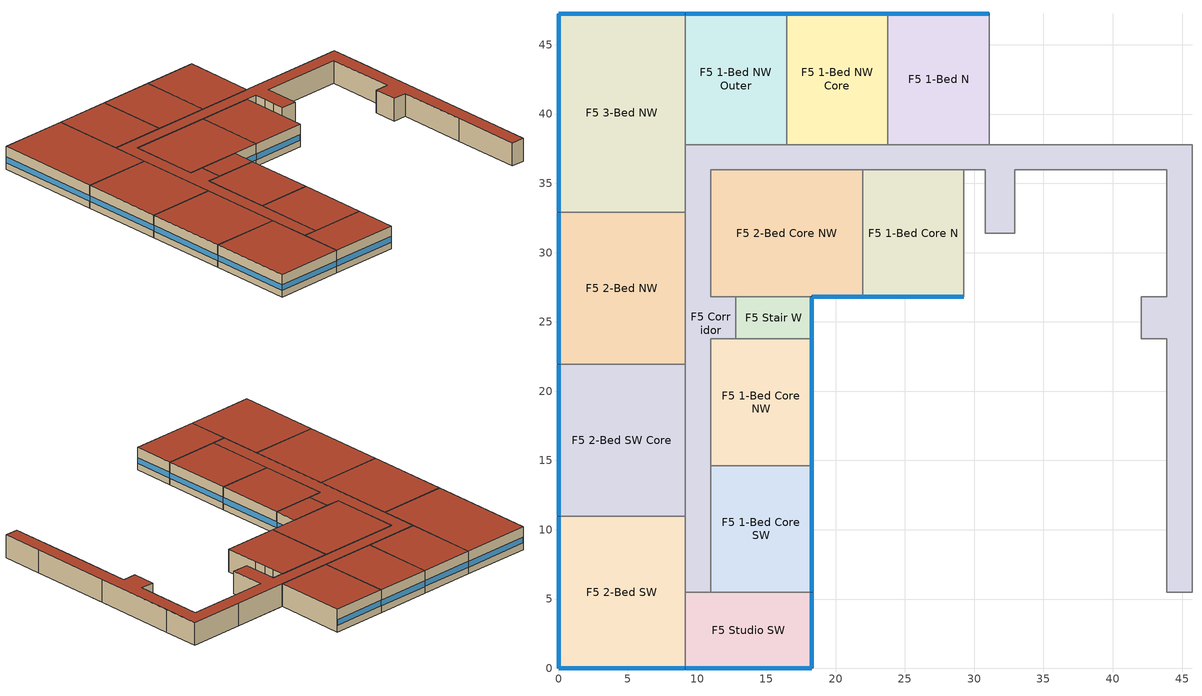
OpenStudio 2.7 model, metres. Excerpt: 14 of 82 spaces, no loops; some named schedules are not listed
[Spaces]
F5 1-Bed Core N
 floor adiabatic (ResWoodFramedTypicalInteriorFloor): 29.26,35.97 29.26,26.82 21.95,26.82 21.95,35.97 z12.19
 wall outside (ResWoodWallU059): 21.95,26.82 29.26,26.82 z12.19:15.24
 wall to F5 Elevator S (WoodFramedInteriorWallU099): 29.26,31.39 29.26,32.92 z12.19:15.24
 wall to F5 Elevator N (WoodFramedInteriorWallU099): 29.26,34.44 29.26,35.97 z12.19:15.24
 wall to F5 2-Bed Core NW (WoodFramedInteriorWallU099): 21.95,35.97 21.95,26.82 z12.19:15.24
 wall to F5 Laundry (WoodFramedInteriorWallU099): 29.26,26.82 29.26,31.39 z12.19:15.24
 wall to F5 Corridor (WoodFramedInteriorWallU099): 29.26,35.97 21.95,35.97 z12.19:15.24
 wall to F5 Elevator Core (WoodFramedInteriorWallU099): 29.26,32.92 29.26,34.44 z12.19:15.24
 window (Res Fixed Window): 21.97,26.82 29.24,26.82 z13.09:13.86
 roof outside (WoodFramingAndOtherRoofU028): 29.26,26.82 29.26,35.97 21.95,35.97 21.95,26.82 z15.24
F5 2-Bed Core NW
 floor adiabatic (ResWoodFramedTypicalInteriorFloor): 21.95,35.97 21.95,26.82 10.97,26.82 10.97,35.97 z12.19
 wall outside (ResWoodWallU059): 18.29,26.82 21.95,26.82 z12.19:15.24
 wall to F5 Stair W (WoodFramedInteriorWallU099): 12.8,26.82 18.29,26.82 z12.19:15.24
 wall to F5 Corridor (WoodFramedInteriorWallU099): 21.95,35.97 10.97,35.97 10.97,26.82 12.8,26.82 z12.19:15.24
 window (Res Fixed Window): 18.31,26.82 21.92,26.82 z13.09:13.85
 roof outside (WoodFramingAndOtherRoofU028): 21.95,26.82 21.95,35.97 10.97,35.97 10.97,26.82 z15.24
F5 Corridor
 floor adiabatic (ResWoodFramedTypicalInteriorFloor): 45.72,37.8 45.72,5.49 43.89,5.49 43.89,23.77 42.06,23.77 42.06,26.82 43.89,26.82 43.89,35.97 32.92,35.97 32.92,31.39 30.78,31.39 30.78,35.97 10.97,35.97 10.97,26.82 12.8,26.82 12.8,23.77 10.97,23.77 10.97,5.49 9.14,5.49 9.14,37.8 z12.19
 wall to F5 1-Bed Core NE: 42.06,23.77 43.89,23.77 43.89,14.63 z12.19:15.24
 wall to F5 1-Bed Core NW: 10.97,14.63 10.97,23.77 12.8,23.77 z12.19:15.24
 wall to F5 1-Bed Core SE: 43.89,14.63 43.89,5.49 z12.19:15.24
 wall to F5 1-Bed Core SW: 10.97,5.49 10.97,14.63 z12.19:15.24
 wall to F5 1-Bed N: 31.09,37.8 23.77,37.8 z12.19:15.24
 wall to F5 1-Bed NE Core: 38.4,37.8 31.09,37.8 z12.19:15.24
 wall to F5 1-Bed NE Outer: 45.72,37.8 38.4,37.8 z12.19:15.24
 wall to F5 1-Bed NW Core: 23.77,37.8 16.46,37.8 z12.19:15.24
 wall to F5 1-Bed NW Outer: 16.46,37.8 9.14,37.8 z12.19:15.24
 wall to F5 2-Bed Core NE: 32.92,31.39 32.92,35.97 43.89,35.97 43.89,26.82 42.06,26.82 z12.19:15.24
 wall to F5 2-Bed NE: 45.72,21.95 45.72,32.92 z12.19:15.24
 wall to F5 2-Bed NW: 9.14,32.92 9.14,21.95 z12.19:15.24
 wall to F5 2-Bed SE: 45.72,5.49 45.72,10.97 z12.19:15.24
 wall to F5 2-Bed SE Core: 45.72,10.97 45.72,21.95 z12.19:15.24
 wall to F5 2-Bed SW: 9.14,10.97 9.14,5.49 z12.19:15.24
 wall to F5 2-Bed SW Core: 9.14,21.95 9.14,10.97 z12.19:15.24
 wall to F5 3-Bed NE: 45.72,32.92 45.72,37.8 z12.19:15.24
 wall to F5 3-Bed NW: 9.14,37.8 9.14,32.92 z12.19:15.24
 wall to F5 Elevator N (WoodFramedInteriorWallU099): 29.26,35.97 30.78,35.97 30.78,34.44 z12.19:15.24
 wall to F5 Elevator S (WoodFramedInteriorWallU099): 30.78,32.92 30.78,31.39 z12.19:15.24
 wall to F5 Studio SW (WoodFramedInteriorWallU099): 9.14,5.49 10.97,5.49 z12.19:15.24
 wall to F5 Elevator Core (WoodFramedInteriorWallU099): 30.78,34.44 30.78,32.92 z12.19:15.24
 wall to F5 Stair E (WoodFramedInteriorWallU099): 42.06,26.82 42.06,23.77 z12.19:15.24
 wall to F5 Laundry (WoodFramedInteriorWallU099): 30.78,31.39 32.92,31.39 z12.19:15.24
 wall to F5 Stair W (WoodFramedInteriorWallU099): 12.8,23.77 12.8,26.82 z12.19:15.24
 wall to F5 Studio SE (WoodFramedInteriorWallU099): 43.89,5.49 45.72,5.49 z12.19:15.24
 roof outside (WoodFramingAndOtherRoofU028): 45.72,5.49 45.72,37.8 9.14,37.8 9.14,5.49 10.97,5.49 10.97,23.77 12.8,23.77 12.8,26.82 10.97,26.82 10.97,35.97 30.78,35.97 30.78,31.39 32.92,31.39 32.92,35.97 43.89,35.97 43.89,26.82 42.06,26.82 42.06,23.77 43.89,23.77 43.89,5.49 z15.24
F5 1-Bed Core NW
 floor adiabatic (ResWoodFramedTypicalInteriorFloor): 18.29,23.77 18.29,14.63 10.97,14.63 10.97,23.77 z12.19
 wall outside (ResWoodWallU059): 18.29,14.63 18.29,23.77 z12.19:15.24
 wall to F5 Stair W (WoodFramedInteriorWallU099): 18.29,23.77 12.8,23.77 z12.19:15.24
 wall to F5 1-Bed Core SW (WoodFramedInteriorWallU099): 10.97,14.63 18.29,14.63 z12.19:15.24
 window (Res Fixed Window): 18.29,14.66 18.29,23.75 z13.09:13.86
 roof outside (WoodFramingAndOtherRoofU028): 18.29,14.63 18.29,23.77 10.97,23.77 10.97,14.63 z15.24
F5 Stair W
 floor adiabatic (ResWoodFramedTypicalInteriorFloor): 18.29,26.82 18.29,23.77 12.8,23.77 12.8,26.82 z12.19
 wall outside (ResWoodWallU059): 18.29,23.77 18.29,26.82 z12.19:15.24
 window (Res Fixed Window): 18.29,23.8 18.29,26.8 z13.09:13.86
 roof outside (WoodFramingAndOtherRoofU028): 18.29,23.77 18.29,26.82 12.8,26.82 12.8,23.77 z15.24
F5 1-Bed Core SW
 floor adiabatic (ResWoodFramedTypicalInteriorFloor): 18.29,14.63 18.29,5.49 10.97,5.49 10.97,14.63 z12.19
 wall outside (ResWoodWallU059): 18.29,5.49 18.29,14.63 z12.19:15.24
 wall to F5 Studio SW (WoodFramedInteriorWallU099): 10.97,5.49 18.29,5.49 z12.19:15.24
 window (Res Fixed Window): 18.29,5.51 18.29,14.61 z13.09:13.86
 roof outside (WoodFramingAndOtherRoofU028): 18.29,5.49 18.29,14.63 10.97,14.63 10.97,5.49 z15.24
F5 Studio SW
 floor adiabatic (ResWoodFramedTypicalInteriorFloor): 18.29,5.49 18.29,0 9.14,0 9.14,5.49 z12.19
 wall outside (ResWoodWallU059): 9.14,0 18.29,0 18.29,5.49 z12.19:15.24
 wall to F5 2-Bed SW: 9.14,5.49 9.14,0 z12.19:15.24
 window (Res Fixed Window): 9.17,0 18.26,0 / 18.29,0.03 18.29,5.46 z13.09:13.86
 roof outside (WoodFramingAndOtherRoofU028): 18.29,0 18.29,5.49 9.14,5.49 9.14,0 z15.24
F5 1-Bed N
 floor adiabatic (ResWoodFramedTypicalInteriorFloor): 31.09,47.24 31.09,37.8 23.77,37.8 23.77,47.24 z12.19
 wall outside (ResWoodWallU059): 31.09,47.24 23.77,47.24 z12.19:15.24
 wall to F5 1-Bed NE Core (WoodFramedInteriorWallU099): 31.09,37.8 31.09,47.24 z12.19:15.24
 wall to F5 1-Bed NW Core (WoodFramedInteriorWallU099): 23.77,47.24 23.77,37.8 z12.19:15.24
 window (Res Fixed Window): 31.06,47.24 23.8,47.24 z13.09:13.86
 roof outside (WoodFramingAndOtherRoofU028): 31.09,37.8 31.09,47.24 23.77,47.24 23.77,37.8 z15.24
F5 1-Bed NW Core
 floor adiabatic (ResWoodFramedTypicalInteriorFloor): 23.77,47.24 23.77,37.8 16.46,37.8 16.46,47.24 z12.19
 wall outside (ResWoodWallU059): 23.77,47.24 16.46,47.24 z12.19:15.24
 wall to F5 1-Bed NW Outer (WoodFramedInteriorWallU099): 16.46,47.24 16.46,37.8 z12.19:15.24
 window (Res Fixed Window): 23.75,47.24 16.48,47.24 z13.09:13.86
 roof outside (WoodFramingAndOtherRoofU028): 23.77,37.8 23.77,47.24 16.46,47.24 16.46,37.8 z15.24
F5 1-Bed NW Outer
 floor adiabatic (ResWoodFramedTypicalInteriorFloor): 16.46,47.24 16.46,37.8 9.14,37.8 9.14,47.24 z12.19
 wall outside (ResWoodWallU059): 16.46,47.24 9.14,47.24 z12.19:15.24
 wall to F5 3-Bed NW (WoodFramedInteriorWallU099): 9.14,47.24 9.14,37.8 z12.19:15.24
 window (Res Fixed Window): 16.43,47.24 9.17,47.24 z13.09:13.86
 roof outside (WoodFramingAndOtherRoofU028): 16.46,37.8 16.46,47.24 9.14,47.24 9.14,37.8 z15.24
F5 3-Bed NW
 floor adiabatic (ResWoodFramedTypicalInteriorFloor): 9.14,47.24 9.14,32.92 0,32.92 0,47.24 z12.19
 wall outside (ResWoodWallU059): 9.14,47.24 0,47.24 0,32.92 z12.19:15.24
 wall to F5 2-Bed NW: 0,32.92 9.14,32.92 z12.19:15.24
 window (Res Fixed Window): 9.12,47.24 0.03,47.24 / 0,47.22 0,32.94 z13.09:13.86
 roof outside (WoodFramingAndOtherRoofU028): 9.14,32.92 9.14,47.24 0,47.24 0,32.92 z15.24
F5 2-Bed NW
 floor adiabatic (ResWoodFramedTypicalInteriorFloor): 9.14,32.92 9.14,21.95 0,21.95 0,32.92 z12.19
 wall outside (ResWoodWallU059): 0,32.92 0,21.95 z12.19:15.24
 wall to F5 2-Bed SW Core (WoodFramedInteriorWallU099): 0,21.95 9.14,21.95 z12.19:15.24
 window (Res Fixed Window): 0,32.89 0,21.97 z13.09:13.86
 roof outside (WoodFramingAndOtherRoofU028): 9.14,21.95 9.14,32.92 0,32.92 0,21.95 z15.24
F5 2-Bed SW Core
 floor adiabatic (ResWoodFramedTypicalInteriorFloor): 9.14,21.95 9.14,10.97 0,10.97 0,21.95 z12.19
 wall outside (ResWoodWallU059): 0,21.95 0,10.97 z12.19:15.24
 wall to F5 2-Bed SW: 0,10.97 9.14,10.97 z12.19:15.24
 window (Res Fixed Window): 0,21.92 0,11 z13.09:13.86
 roof outside (WoodFramingAndOtherRoofU028): 9.14,10.97 9.14,21.95 0,21.95 0,10.97 z15.24
F5 2-Bed SW
 floor adiabatic (ResWoodFramedTypicalInteriorFloor): 9.14,10.97 9.14,0 0,0 0,10.97 z12.19
 wall outside (ResWoodWallU059): 0,10.97 0,0 9.14,0 z12.19:15.24
 window (Res Fixed Window): 0,10.95 0,0.03 / 0.03,0 9.12,0 z13.09:13.86
 roof outside (WoodFramingAndOtherRoofU028): 9.14,0 9.14,10.97 0,10.97 0,0 z15.24
[Site]
SANTA-MARIA-PUBLIC-ARPT Design_Conditions: Latitude {deg}=34.92; Longitude {deg}=-120.47; Time Zone {hr}=-8; Elevation {m}=77.1144
[SizingPeriod:DesignDay] Barometric Pressure {Pa}=100403; Sky Clearness=0; Rain Indicator=0; Snow Indicator=0; Day of Month=21; Daylight Saving Time Indicator=0; Dry-Bulb Temperature Range Modifier Type=DefaultMultipliers
Name | Maximum Dry-Bulb Temperature {C} | Daily Dry-Bulb Temperature Range {deltaC} | Humidity Indicating Conditions at Maximum Dry-Bulb | Wind Speed {m/s} | Wind Direction {deg} | Month | Day Type | Humidity Indicating Type | Solar Model Indicator | ASHRAE Taub | ASHRAE Taud
SANTA-MARIA-PUBLIC-ARPT Ann Htg 99.6% Condns DB | 0.8 | 0 | 0.8 | 1.6 | 90 | 1 | WinterDesignDay | Wetbulb | ASHRAEClearSky
SANTA-MARIA-PUBLIC-ARPT Ann Clg 0.4% Condns DB=>MCWB | 28.9 | 10.3 | 16.4 | 4.6 | 292 | 8 | SummerDesignDay | Wetbulb | ASHRAETau | 0.371 | 2.414
SANTA-MARIA-PUBLIC-ARPT Ann Clg 0.4% Condns DP=>MCDB | 20.9 | 10.3 | 16.7 | 4.3 | 292 | 8 | SummerDesignDay | Dewpoint | ASHRAETau | 0.371 | 2.414
SANTA-MARIA-PUBLIC-ARPT JUN Clg 0.4% Condns DB=>MCWB | 31.7 | 10.6 | 17 | 6.2 | 292 | 6 | SummerDesignDay | Wetbulb | ASHRAETau | 0.354 | 2.481
[Site:WaterMainsTemperature]
Calculation Method=Schedule; Temperature Schedule=WaterMainCZ05
[Building]
Building 1: North Axis {deg}=0
[Material]
Name | Roughness | Thickness {m} | Conductivity {W/m-K} | Density {kg/m3} | Specific Heat {J/kg-K} | Thermal Absorptance | Solar Absorptance | Visible Absorptance
Gypsum Board - 1/2 in.; Gypsum Board - 1/2 in. 1; Gypsum Board - 1/2 in. 2 | MediumRough | 0.0127 | 0.158656 | 640.739 | 1130.436 | 0.9 | 0.7 | 0.8
Gypsum Board - 5/8 in. | Smooth | 0.016002 | 0.158656 | 640.739 | 1130.436 | 0.9 | 0.7 | 0.8
Stucco - 7/8 in. | MediumRough | 0.022352 | 0.700948 | 1855.1 | 837.36 | 0.9 | 0.7 | 0.8
Plywood - 5/8 in.; Plywood - 5/8 in. 2 | Smooth | 0.016002 | 0.11544 | 480.554 | 1884.06
Compliance Insulation R1.54 | Smooth | 0.00624291 | 0.0230188 | 16.0185 | 1130.436
Building Paper - 1/16 in. | Smooth | 0.001524 | 0.288513 | 96.1108 | 1256.04
Fiberboard sheathing - 1/2 in. | Smooth | 0.0127 | 0.070614 | 399.821 | 1297.908
Roofing felt - 1/8 in. | MediumRough | 0.001524 | 1.19715 | 230.666 | 1256.04 | 0.85 | 0.92 | 0.85
Compliance Insulation R0.01; Compliance Insulation R0.02 | Smooth | 4.05384e-05 | 0.0230188 | 16.0185 | 1130.436
Compliance Insulation R0.50 1 | Smooth | 0.00202692 | 0.0230188 | 16.0185 | 1130.436
Carpet - 3/4 in. 1 | Smooth | 0.01905 | 0.0455183 | 288.332 | 1381.644 | 0.9 | 0.7 | 0.8
[Material:NoMass] Roughness=Smooth
WoodFrameWall16inOC R11.25: Thermal Resistance {m2-K/W}=1.26865
WoodRoof16OCCavInsR38: Thermal Resistance {m2-K/W}=4.68171; Thermal Absorptance=0.9; Solar Absorptance=0.7; Visible Absorptance=0.8
WoodFloor16inOCCavInsR0: Thermal Resistance {m2-K/W}=0.162021
WoodFrameWall16inOCCavInsR5: Thermal Resistance {m2-K/W}=0.898917
[Construction]
ResWoodWallU059: Stucco - 7/8 in., Plywood - 5/8 in., Compliance Insulation R1.54, WoodFrameWall16inOCCavInsR5, Gypsum Board - 5/8 in.
WoodFramedInteriorWallU099: Gypsum Board - 1/2 in., WoodFrameWall16inOC R11.25, Gypsum Board - 1/2 in.
WoodFramingAndOtherRoofU028: Roofing felt - 1/8 in., Building Paper - 1/16 in., Fiberboard sheathing - 1/2 in., Compliance Insulation R0.50 1, Compliance Insulation R0.02, Compliance Insulation R0.01, Gypsum Board - 1/2 in. 1, WoodRoof16OCCavInsR38
ResWoodFramedTypicalInteriorFloor: Gypsum Board - 1/2 in. 2, WoodFloor16inOCCavInsR0, Plywood - 5/8 in. 2, Carpet - 3/4 in. 1
Res Fixed Window: Res Fixed Window Material
[WindowMaterial:SimpleGlazingSystem]
Res Fixed Window Material: U-Factor {W/m2-K}=2.04417; Solar Heat Gain Coefficient=0.25; Visible Transmittance=0.42
[Space] Building Story=Building Story Residential Floor 5
Name | Thermal Zone | Design Specification Outdoor Air Object
F5 1-Bed Core N | Thermal Zone: F5 1-Bed Core N | Thermal Zone: F5 1-Bed Core N Design Specification Outdoor Air
F5 1-Bed Core NW; F5 1-Bed Core SW | Thermal Zone: F5 1-Bed Core West | Thermal Zone: F5 1-Bed Core West Design Specification Outdoor Air
F5 1-Bed N; F5 1-Bed NW Core; F5 1-Bed NW Outer | Thermal Zone: F5 1-Bed North | Thermal Zone: F5 1-Bed North Design Specification Outdoor Air
F5 2-Bed Core NW | Thermal Zone: F5 2-Bed Core NE-NW | Thermal Zone: F5 2-Bed Core NE-NW Design Specification Outdoor Air
F5 2-Bed NW; F5 2-Bed SW; F5 2-Bed SW Core | Thermal Zone: F5 2-Bed West | Thermal Zone: F5 2-Bed West Design Specification Outdoor Air
F5 3-Bed NW | Thermal Zone: F5 3-Bed NW | Thermal Zone: F5 3-Bed NW Design Specification Outdoor Air
F5 Corridor; F5 Stair W | Thermal Zone: F5 Corridor | Thermal Zone: F5 Corridor Design Specification Outdoor Air
F5 Studio SW | Thermal Zone: F5 Studio SW | Thermal Zone: F5 Studio SW Design Specification Outdoor Air
[ThermalZone] Multiplier=1; Use Ideal Air Loads=No
Name | Thermostat
Thermal Zone: F5 1-Bed Core N | Thermal Zone: F5 1-Bed Core N Thermostat
Thermal Zone: F5 1-Bed Core West | Thermal Zone: F5 1-Bed Core West Thermostat
Thermal Zone: F5 1-Bed North | Thermal Zone: F5 1-Bed North Thermostat
Thermal Zone: F5 2-Bed Core NE-NW | Thermal Zone: F5 2-Bed Core NE-NW Thermostat
Thermal Zone: F5 2-Bed West | Thermal Zone: F5 2-Bed West Thermostat
Thermal Zone: F5 3-Bed NW | Thermal Zone: F5 3-Bed NW Thermostat
Thermal Zone: F5 Studio SW | Thermal Zone: F5 Studio SW Thermostat
Thermal Zone: F5 Corridor | Thermal Zone: F5 Corridor Thermostat
[BuildingStory]
Building Story Residential Floor 5
[People:Definition] Number of People Calculation Method=People/Area; Fraction Radiant=0.3
Name | People per Space Floor Area {person/m2} | Sensible Heat Fraction
F5 1-Bed Core N People Definition; F5 1-Bed Core NW People Definition; F5 1-Bed Core SW People Definition; F5 2-Bed Core NW People Definition; F5 2-Bed NW People Definition; F5 2-Bed SW People Definition; F5 2-Bed SW Core People Definition | 0.0298998 | 0.6125
F5 1-Bed N People Definition; F5 1-Bed NW Core People Definition; F5 1-Bed NW Outer People Definition | 0.0289352 | 0.6125
F5 3-Bed NW People Definition | 0.0305359 | 0.6125
F5 Corridor People Definition; F5 Stair W People Definition | 0.0538196 | 0.5
F5 Studio SW People Definition | 0.0398663 | 0.6125
[People] Multiplier=1
Name | People Definition | Space or SpaceType | Number of People Schedule | Activity Level Schedule
F5 1-Bed Core N People | F5 1-Bed Core N People Definition | F5 1-Bed Core N | ResidentialLivingOccupancy | F5 1-Bed Core N People Activity Level
F5 1-Bed Core NW People | F5 1-Bed Core NW People Definition | F5 1-Bed Core NW | ResidentialLivingOccupancy | F5 1-Bed Core NW People Activity Level
F5 1-Bed Core SW People | F5 1-Bed Core SW People Definition | F5 1-Bed Core SW | ResidentialLivingOccupancy | F5 1-Bed Core SW People Activity Level
F5 1-Bed N People | F5 1-Bed N People Definition | F5 1-Bed N | ResidentialLivingOccupancy | F5 1-Bed N People Activity Level
F5 1-Bed NW Core People | F5 1-Bed NW Core People Definition | F5 1-Bed NW Core | ResidentialLivingOccupancy | F5 1-Bed NW Core People Activity Level
F5 1-Bed NW Outer People | F5 1-Bed NW Outer People Definition | F5 1-Bed NW Outer | ResidentialLivingOccupancy | F5 1-Bed NW Outer People Activity Level
F5 2-Bed Core NW People | F5 2-Bed Core NW People Definition | F5 2-Bed Core NW | ResidentialLivingOccupancy | F5 2-Bed Core NW People Activity Level
F5 2-Bed NW People | F5 2-Bed NW People Definition | F5 2-Bed NW | ResidentialLivingOccupancy | F5 2-Bed NW People Activity Level
F5 2-Bed SW People | F5 2-Bed SW People Definition | F5 2-Bed SW | ResidentialLivingOccupancy | F5 2-Bed SW People Activity Level
F5 2-Bed SW Core People | F5 2-Bed SW Core People Definition | F5 2-Bed SW Core | ResidentialLivingOccupancy | F5 2-Bed SW Core People Activity Level
F5 3-Bed NW People | F5 3-Bed NW People Definition | F5 3-Bed NW | ResidentialLivingOccupancy | F5 3-Bed NW People Activity Level
F5 Corridor People | F5 Corridor People Definition | F5 Corridor | OfficeOccupancy | F5 Corridor People Activity Level
F5 Stair W People | F5 Stair W People Definition | F5 Stair W | OfficeOccupancy | F5 Stair W People Activity Level
F5 Studio SW People | F5 Studio SW People Definition | F5 Studio SW | ResidentialLivingOccupancy | F5 Studio SW People Activity Level
[SpaceInfiltration:DesignFlowRate] Temperature Term Coefficient=0; Velocity Squared Term Coefficient=0
Name | Space or SpaceType | Schedule | Design Flow Rate Calculation Method | Flow per Exterior Surface Area {m3/s-m2} | Constant Term Coefficient | Velocity Term Coefficient | Design Flow Rate {m3/s}
F5 1-Bed Core N Space Infiltration Design Flow Rate 1 | F5 1-Bed Core N | ResidentialLivingInfiltration | Flow/ExteriorWallArea | 0.000227584 | 0 | 0.224052
F5 1-Bed Core N Space Infiltration Design Flow Rate 2 | F5 1-Bed Core N | ResidentialLivingHVACAvail | Flow/Space |  | 1 | 0 | 0.0172733
F5 1-Bed Core NW Space Infiltration Design Flow Rate 1 | F5 1-Bed Core NW | ResidentialLivingInfiltration | Flow/ExteriorWallArea | 0.000227584 | 0 | 0.224052
F5 1-Bed Core NW Space Infiltration Design Flow Rate 2 | F5 1-Bed Core NW | ResidentialLivingHVACAvail | Flow/Space |  | 1 | 0 | 0.0172733
F5 1-Bed Core SW Space Infiltration Design Flow Rate 1 | F5 1-Bed Core SW | ResidentialLivingInfiltration | Flow/ExteriorWallArea | 0.000227584 | 0 | 0.224052
F5 1-Bed Core SW Space Infiltration Design Flow Rate 2 | F5 1-Bed Core SW | ResidentialLivingHVACAvail | Flow/Space |  | 1 | 0 | 0.0172733
F5 1-Bed N Space Infiltration Design Flow Rate 1 | F5 1-Bed N | ResidentialLivingInfiltration | Flow/ExteriorWallArea | 0.000227584 | 0 | 0.224052
F5 1-Bed N Space Infiltration Design Flow Rate 2 | F5 1-Bed N | ResidentialLivingHVACAvail | Flow/Space |  | 1 | 0 | 0.0176131
F5 1-Bed NW Core Space Infiltration Design Flow Rate 1 | F5 1-Bed NW Core | ResidentialLivingInfiltration | Flow/ExteriorWallArea | 0.000227584 | 0 | 0.224052
F5 1-Bed NW Core Space Infiltration Design Flow Rate 2 | F5 1-Bed NW Core | ResidentialLivingHVACAvail | Flow/Space |  | 1 | 0 | 0.0176131
F5 1-Bed NW Outer Space Infiltration Design Flow Rate 1 | F5 1-Bed NW Outer | ResidentialLivingInfiltration | Flow/ExteriorWallArea | 0.000227584 | 0 | 0.224052
F5 1-Bed NW Outer Space Infiltration Design Flow Rate 2 | F5 1-Bed NW Outer | ResidentialLivingHVACAvail | Flow/Space |  | 1 | 0 | 0.0176131
F5 2-Bed Core NW Space Infiltration Design Flow Rate 1 | F5 2-Bed Core NW | ResidentialLivingInfiltration | Flow/ExteriorWallArea | 0.000227584 | 0 | 0.224052
F5 2-Bed Core NW Space Infiltration Design Flow Rate 2 | F5 2-Bed Core NW | ResidentialLivingHVACAvail | Flow/Space |  | 1 | 0 | 0.0259099
F5 2-Bed NW Space Infiltration Design Flow Rate 1 | F5 2-Bed NW | ResidentialLivingInfiltration | Flow/ExteriorWallArea | 0.000227584 | 0 | 0.224052
F5 2-Bed NW Space Infiltration Design Flow Rate 2 | F5 2-Bed NW | ResidentialLivingHVACAvail | Flow/Space |  | 1 | 0 | 0.0259099
F5 2-Bed SW Space Infiltration Design Flow Rate 1 | F5 2-Bed SW | ResidentialLivingInfiltration | Flow/ExteriorWallArea | 0.000227584 | 0 | 0.224052
F5 2-Bed SW Space Infiltration Design Flow Rate 2 | F5 2-Bed SW | ResidentialLivingHVACAvail | Flow/Space |  | 1 | 0 | 0.0259099
F5 2-Bed SW Core Space Infiltration Design Flow Rate 1 | F5 2-Bed SW Core | ResidentialLivingInfiltration | Flow/ExteriorWallArea | 0.000227584 | 0 | 0.224052
F5 2-Bed SW Core Space Infiltration Design Flow Rate 2 | F5 2-Bed SW Core | ResidentialLivingHVACAvail | Flow/Space |  | 1 | 0 | 0.0259099
F5 3-Bed NW Space Infiltration Design Flow Rate 1 | F5 3-Bed NW | ResidentialLivingInfiltration | Flow/ExteriorWallArea | 0.000227584 | 0 | 0.224052
F5 3-Bed NW Space Infiltration Design Flow Rate 2 | F5 3-Bed NW | ResidentialLivingHVACAvail | Flow/Space |  | 1 | 0 | 0.0341218
F5 Corridor Space Infiltration Design Flow Rate 1 | F5 Corridor | OfficeInfiltration | Flow/ExteriorWallArea | 0.000227584 | 0 | 0.224052
F5 Stair W Space Infiltration Design Flow Rate 1 | F5 Stair W | OfficeInfiltration | Flow/ExteriorWallArea | 0.000227584 | 0 | 0.224052
F5 Studio SW Space Infiltration Design Flow Rate 1 | F5 Studio SW | ResidentialLivingInfiltration | Flow/ExteriorWallArea | 0.000227584 | 0 | 0.224052
F5 Studio SW Space Infiltration Design Flow Rate 2 | F5 Studio SW | ResidentialLivingHVACAvail | Flow/Space |  | 1 | 0 | 0.0147248
[Lights:Definition] Design Level Calculation Method=Watts/Area; Fraction Radiant=0.58; Return Air Fraction=0
Name | Watts per Space Floor Area {W/m2}
F5 1-Bed Core N Non-Regulated Lights Definition; F5 1-Bed Core NW Non-Regulated Lights Definition; F5 1-Bed Core SW Non-Regulated Lights Definition; F5 1-Bed N Non-Regulated Lights Definition; F5 1-Bed NW Core Non-Regulated Lights Definition; F5 1-Bed NW Outer Non-Regulated Lights Definition; F5 2-Bed Core NW Non-Regulated Lights Definition; F5 2-Bed NW Non-Regulated Lights Definition; F5 2-Bed SW Non-Regulated Lights Definition; F5 2-Bed SW Core Non-Regulated Lights Definition; F5 3-Bed NW Non-Regulated Lights Definition; F5 Stair W Regulated Lights Definition; F5 Studio SW Non-Regulated Lights Definition | 5.38196
F5 Corridor Regulated Lights Definition | 6.45835
[Lights] Fraction Replaceable=1
Name | Lights Definition | Space or SpaceType | Schedule
F5 1-Bed Core N Non-Regulated Lights | F5 1-Bed Core N Non-Regulated Lights Definition | F5 1-Bed Core N | ResidentialLivingLights
F5 1-Bed Core NW Non-Regulated Lights | F5 1-Bed Core NW Non-Regulated Lights Definition | F5 1-Bed Core NW | ResidentialLivingLights
F5 1-Bed Core SW Non-Regulated Lights | F5 1-Bed Core SW Non-Regulated Lights Definition | F5 1-Bed Core SW | ResidentialLivingLights
F5 1-Bed N Non-Regulated Lights | F5 1-Bed N Non-Regulated Lights Definition | F5 1-Bed N | ResidentialLivingLights
F5 1-Bed NW Core Non-Regulated Lights | F5 1-Bed NW Core Non-Regulated Lights Definition | F5 1-Bed NW Core | ResidentialLivingLights
F5 1-Bed NW Outer Non-Regulated Lights | F5 1-Bed NW Outer Non-Regulated Lights Definition | F5 1-Bed NW Outer | ResidentialLivingLights
F5 2-Bed Core NW Non-Regulated Lights | F5 2-Bed Core NW Non-Regulated Lights Definition | F5 2-Bed Core NW | ResidentialLivingLights
F5 2-Bed NW Non-Regulated Lights | F5 2-Bed NW Non-Regulated Lights Definition | F5 2-Bed NW | ResidentialLivingLights
F5 2-Bed SW Non-Regulated Lights | F5 2-Bed SW Non-Regulated Lights Definition | F5 2-Bed SW | ResidentialLivingLights
F5 2-Bed SW Core Non-Regulated Lights | F5 2-Bed SW Core Non-Regulated Lights Definition | F5 2-Bed SW Core | ResidentialLivingLights
F5 3-Bed NW Non-Regulated Lights | F5 3-Bed NW Non-Regulated Lights Definition | F5 3-Bed NW | ResidentialLivingLights
F5 Corridor Regulated Lights | F5 Corridor Regulated Lights Definition | F5 Corridor | OfficeLights
F5 Stair W Regulated Lights | F5 Stair W Regulated Lights Definition | F5 Stair W | OfficeLights
F5 Studio SW Non-Regulated Lights | F5 Studio SW Non-Regulated Lights Definition | F5 Studio SW | ResidentialLivingLights
[ElectricEquipment:Definition] Design Level Calculation Method=Watts/Area; Watts per Space Floor Area {W/m2}=5.38196; Fraction Latent=0; Fraction Radiant=0.2; Fraction Lost=0
F5 1-Bed Core N Recepticle Loads Definition; F5 1-Bed Core NW Recepticle Loads Definition; F5 1-Bed Core SW Recepticle Loads Definition; F5 1-Bed N Recepticle Loads Definition; F5 1-Bed NW Core Recepticle Loads Definition; F5 1-Bed NW Outer Recepticle Loads Definition; F5 2-Bed Core NW Recepticle Loads Definition; F5 2-Bed NW Recepticle Loads Definition; F5 2-Bed SW Recepticle Loads Definition; F5 2-Bed SW Core Recepticle Loads Definition; F5 3-Bed NW Recepticle Loads Definition; F5 Studio SW Recepticle Loads Definition
[ElectricEquipment] Schedule=ResidentialLivingReceptacle
Name | Electric Equipment Definition | Space or SpaceType
F5 1-Bed Core N Recepticle Loads | F5 1-Bed Core N Recepticle Loads Definition | F5 1-Bed Core N
F5 1-Bed Core NW Recepticle Loads | F5 1-Bed Core NW Recepticle Loads Definition | F5 1-Bed Core NW
F5 1-Bed Core SW Recepticle Loads | F5 1-Bed Core SW Recepticle Loads Definition | F5 1-Bed Core SW
F5 1-Bed N Recepticle Loads | F5 1-Bed N Recepticle Loads Definition | F5 1-Bed N
F5 1-Bed NW Core Recepticle Loads | F5 1-Bed NW Core Recepticle Loads Definition | F5 1-Bed NW Core
F5 1-Bed NW Outer Recepticle Loads | F5 1-Bed NW Outer Recepticle Loads Definition | F5 1-Bed NW Outer
F5 2-Bed Core NW Recepticle Loads | F5 2-Bed Core NW Recepticle Loads Definition | F5 2-Bed Core NW
F5 2-Bed NW Recepticle Loads | F5 2-Bed NW Recepticle Loads Definition | F5 2-Bed NW
F5 2-Bed SW Recepticle Loads | F5 2-Bed SW Recepticle Loads Definition | F5 2-Bed SW
F5 2-Bed SW Core Recepticle Loads | F5 2-Bed SW Core Recepticle Loads Definition | F5 2-Bed SW Core
F5 3-Bed NW Recepticle Loads | F5 3-Bed NW Recepticle Loads Definition | F5 3-Bed NW
F5 Studio SW Recepticle Loads | F5 Studio SW Recepticle Loads Definition | F5 Studio SW
[GasEquipment:Definition] Design Level Calculation Method=Watts/Area; Watts per Space Floor Area {W/m2}=2.15269; Fraction Latent=0; Fraction Radiant=0.15; Fraction Lost=0.85
F5 1-Bed Core N Gas Equipment Loads Definition; F5 1-Bed Core NW Gas Equipment Loads Definition; F5 1-Bed Core SW Gas Equipment Loads Definition; F5 1-Bed N Gas Equipment Loads Definition; F5 1-Bed NW Core Gas Equipment Loads Definition; F5 1-Bed NW Outer Gas Equipment Loads Definition; F5 2-Bed Core NW Gas Equipment Loads Definition; F5 2-Bed NW Gas Equipment Loads Definition; F5 2-Bed SW Gas Equipment Loads Definition; F5 2-Bed SW Core Gas Equipment Loads Definition; F5 3-Bed NW Gas Equipment Loads Definition; F5 Studio SW Gas Equipment Loads Definition
[GasEquipment] Schedule=ResidentialLivingGasEquip
Name | Gas Equipment Definition | Space or SpaceType
F5 1-Bed Core N Gas Equipment Loads | F5 1-Bed Core N Gas Equipment Loads Definition | F5 1-Bed Core N
F5 1-Bed Core NW Gas Equipment Loads | F5 1-Bed Core NW Gas Equipment Loads Definition | F5 1-Bed Core NW
F5 1-Bed Core SW Gas Equipment Loads | F5 1-Bed Core SW Gas Equipment Loads Definition | F5 1-Bed Core SW
F5 1-Bed N Gas Equipment Loads | F5 1-Bed N Gas Equipment Loads Definition | F5 1-Bed N
F5 1-Bed NW Core Gas Equipment Loads | F5 1-Bed NW Core Gas Equipment Loads Definition | F5 1-Bed NW Core
F5 1-Bed NW Outer Gas Equipment Loads | F5 1-Bed NW Outer Gas Equipment Loads Definition | F5 1-Bed NW Outer
F5 2-Bed Core NW Gas Equipment Loads | F5 2-Bed Core NW Gas Equipment Loads Definition | F5 2-Bed Core NW
F5 2-Bed NW Gas Equipment Loads | F5 2-Bed NW Gas Equipment Loads Definition | F5 2-Bed NW
F5 2-Bed SW Gas Equipment Loads | F5 2-Bed SW Gas Equipment Loads Definition | F5 2-Bed SW
F5 2-Bed SW Core Gas Equipment Loads | F5 2-Bed SW Core Gas Equipment Loads Definition | F5 2-Bed SW Core
F5 3-Bed NW Gas Equipment Loads | F5 3-Bed NW Gas Equipment Loads Definition | F5 3-Bed NW
F5 Studio SW Gas Equipment Loads | F5 Studio SW Gas Equipment Loads Definition | F5 Studio SW
[ThermostatSetpoint:DualSetpoint]
Name | Heating Setpoint Temperature Schedule | Cooling Setpoint Temperature Schedule
Thermal Zone: F5 1-Bed Core N Thermostat; Thermal Zone: F5 1-Bed Core West Thermostat; Thermal Zone: F5 1-Bed North Thermostat; Thermal Zone: F5 2-Bed Core NE-NW Thermostat; Thermal Zone: F5 2-Bed West Thermostat; Thermal Zone: F5 3-Bed NW Thermostat; Thermal Zone: F5 Studio SW Thermostat | ResidentialLivingHtgSetpt | ResidentialLivingClgSetpt
Thermal Zone: F5 Corridor Thermostat | OfficeHtgSetpt | OfficeClgSetpt
[DesignSpecification:OutdoorAir] Outdoor Air Method=Maximum; Outdoor Air Flow per Person {m3/s-person}=0
Name | Outdoor Air Flow per Floor Area {m3/s-m2}
Thermal Zone: F5 1-Bed Core N Design Specification Outdoor Air; Thermal Zone: F5 1-Bed Core West Design Specification Outdoor Air; Thermal Zone: F5 1-Bed North Design Specification Outdoor Air; Thermal Zone: F5 2-Bed Core NE-NW Design Specification Outdoor Air; Thermal Zone: F5 2-Bed West Design Specification Outdoor Air; Thermal Zone: F5 3-Bed NW Design Specification Outdoor Air; Thermal Zone: F5 Studio SW Design Specification Outdoor Air | 0
Thermal Zone: F5 Corridor Design Specification Outdoor Air | 0.000741294
[Schedule:Day]
WaterMainCZ05Jan: 1, 0, 11.1667, 2, 0, 11.1667, 3, 0, 11.1667, 4, 0, 11.1667, 5, 0, 11.1667, 6, 0, 11.1667, 7, 0, 11.1667, 8, 0, 11.1667, 9, 0, 11.1667, 10, 0, 11.1667, 11, 0, 11.1667, 12, 0, 11.1667, 13, 0, 11.1667, 14, 0, 11.1667, 15, 0, 11.1667, 16, 0, 11.1667, 17, 0, 11.1667, 18, 0, 11.1667, 19, 0, 11.1667, 20, 0, 11.1667, 21, 0, 11.1667, 22, 0, 11.1667, 23, 0, 11.1667, 24, 0, 11.1667
OnDay; AllOnHVACAvailDay; ResidentialLivingHVACAvailSun; ResidentialLivingHVACAvailWD; ResidentialLivingHVACAvailSat: 1, 0, 1, 2, 0, 1, 3, 0, 1, 4, 0, 1, 5, 0, 1, 6, 0, 1, 7, 0, 1, 8, 0, 1, 9, 0, 1, 10, 0, 1, 11, 0, 1, 12, 0, 1, 13, 0, 1, 14, 0, 1, 15, 0, 1, 16, 0, 1, 17, 0, 1, 18, 0, 1, 19, 0, 1, 20, 0, 1, 21, 0, 1, 22, 0, 1, 23, 0, 1, 24, 0, 1
OffDay: 1, 0, 0, 2, 0, 0, 3, 0, 0, 4, 0, 0, 5, 0, 0, 6, 0, 0, 7, 0, 0, 8, 0, 0, 9, 0, 0, 10, 0, 0, 11, 0, 0, 12, 0, 0, 13, 0, 0, 14, 0, 0, 15, 0, 0, 16, 0, 0, 17, 0, 0, 18, 0, 0, 19, 0, 0, 20, 0, 0, 21, 0, 0, 22, 0, 0, 23, 0, 0, 24, 0, 0
ResidentialLivingOccupancySun; ResidentialLivingOccupancyWD; ResidentialLivingOccupancySat: 1, 0, 0.9, 2, 0, 0.9, 3, 0, 0.9, 4, 0, 0.9, 5, 0, 0.9, 6, 0, 0.9, 7, 0, 0.7, 8, 0, 0.4, 9, 0, 0.4, 10, 0, 0.2, 11, 0, 0.2, 12, 0, 0.2, 13, 0, 0.2, 14, 0, 0.2, 15, 0, 0.2, 16, 0, 0.3, 17, 0, 0.5, 18, 0, 0.5, 19, 0, 0.5, 20, 0, 0.7, 21, 0, 0.7, 22, 0, 0.8, 23, 0, 0.9, 24, 0, 0.9
OfficeOccupancySun: 1, 0, 0, 2, 0, 0, 3, 0, 0, 4, 0, 0, 5, 0, 0, 6, 0, 0, 7, 0, 0.05, 8, 0, 0.05, 9, 0, 0.05, 10, 0, 0.05, 11, 0, 0.05, 12, 0, 0.05, 13, 0, 0.05, 14, 0, 0.05, 15, 0, 0.05, 16, 0, 0.05, 17, 0, 0.05, 18, 0, 0.05, 19, 0, 0, 20, 0, 0, 21, 0, 0, 22, 0, 0, 23, 0, 0, 24, 0, 0
OfficeOccupancyWD: 1, 0, 0, 2, 0, 0, 3, 0, 0, 4, 0, 0, 5, 0, 0, 6, 0, 0, 7, 0, 0.1, 8, 0, 0.2, 9, 0, 0.95, 10, 0, 0.95, 11, 0, 0.95, 12, 0, 0.95, 13, 0, 0.5, 14, 0, 0.95, 15, 0, 0.95, 16, 0, 0.95, 17, 0, 0.95, 18, 0, 0.3, 19, 0, 0.1, 20, 0, 0.1, 21, 0, 0.1, 22, 0, 0.1, 23, 0, 0.05, 24, 0, 0.05
OfficeOccupancySat: 1, 0, 0, 2, 0, 0, 3, 0, 0, 4, 0, 0, 5, 0, 0, 6, 0, 0, 7, 0, 0.1, 8, 0, 0.1, 9, 0, 0.3, 10, 0, 0.3, 11, 0, 0.3, 12, 0, 0.3, 13, 0, 0.1, 14, 0, 0.1, 15, 0, 0.1, 16, 0, 0.1, 17, 0, 0.1, 18, 0, 0.05, 19, 0, 0.05, 20, 0, 0, 21, 0, 0, 22, 0, 0, 23, 0, 0, 24, 0, 0
ResidentialLivingReceptacleSun; ResidentialLivingReceptacleWD; ResidentialLivingReceptacleSat; ResidentialLivingLightsSun; ResidentialLivingLightsWD; ResidentialLivingLightsSat: 1, 0, 0.1, 2, 0, 0.1, 3, 0, 0.1, 4, 0, 0.1, 5, 0, 0.1, 6, 0, 0.3, 7, 0, 0.45, 8, 0, 0.45, 9, 0, 0.45, 10, 0, 0.45, 11, 0, 0.3, 12, 0, 0.3, 13, 0, 0.3, 14, 0, 0.3, 15, 0, 0.3, 16, 0, 0.3, 17, 0, 0.3, 18, 0, 0.3, 19, 0, 0.6, 20, 0, 0.8, 21, 0, 0.9, 22, 0, 0.8, 23, 0, 0.6, 24, 0, 0.3
ResidentialLivingGasEquipSun; ResidentialLivingGasEquipWD; ResidentialLivingGasEquipSat: 1, 0, 0, 2, 0, 0, 3, 0, 0, 4, 0, 0, 5, 0, 0, 6, 0, 0, 7, 0, 0.5, 8, 0, 0.5, 9, 0, 0, 10, 0, 0, 11, 0, 0, 12, 0, 0.2, 13, 0, 0.2, 14, 0, 0, 15, 0, 0, 16, 0, 0, 17, 0, 0.5, 18, 0, 0.5, 19, 0, 0.5, 20, 0, 0, 21, 0, 0, 22, 0, 0, 23, 0, 0, 24, 0, 0
ResidentialLivingInfiltrationSun; ResidentialLivingInfiltrationWD; ResidentialLivingInfiltrationSat: 1, 0, 0.25, 2, 0, 0.25, 3, 0, 0.25, 4, 0, 0.25, 5, 0, 0.25, 6, 0, 0.25, 7, 0, 0.25, 8, 0, 0.25, 9, 0, 0.25, 10, 0, 0.25, 11, 0, 0.25, 12, 0, 0.25, 13, 0, 0.25, 14, 0, 0.25, 15, 0, 0.25, 16, 0, 0.25, 17, 0, 0.25, 18, 0, 0.25, 19, 0, 0.25, 20, 0, 0.25, 21, 0, 0.25, 22, 0, 0.25, 23, 0, 0.25, 24, 0, 0.25
OfficeInfiltrationSun: 1, 0, 1, 2, 0, 1, 3, 0, 1, 4, 0, 1, 5, 0, 1, 6, 0, 0.25, 7, 0, 0.25, 8, 0, 0.25, 9, 0, 0.25, 10, 0, 0.25, 11, 0, 0.25, 12, 0, 0.25, 13, 0, 0.25, 14, 0, 0.25, 15, 0, 0.25, 16, 0, 0.25, 17, 0, 0.25, 18, 0, 0.25, 19, 0, 1, 20, 0, 1, 21, 0, 1, 22, 0, 1, 23, 0, 1, 24, 0, 1
OfficeInfiltrationWD: 1, 0, 1, 2, 0, 1, 3, 0, 1, 4, 0, 1, 5, 0, 1, 6, 0, 0.25, 7, 0, 0.25, 8, 0, 0.25, 9, 0, 0.25, 10, 0, 0.25, 11, 0, 0.25, 12, 0, 0.25, 13, 0, 0.25, 14, 0, 0.25, 15, 0, 0.25, 16, 0, 0.25, 17, 0, 0.25, 18, 0, 0.25, 19, 0, 0.25, 20, 0, 0.25, 21, 0, 0.25, 22, 0, 0.25, 23, 0, 0.25, 24, 0, 0.25
OfficeInfiltrationSat: 1, 0, 1, 2, 0, 1, 3, 0, 1, 4, 0, 1, 5, 0, 1, 6, 0, 0.25, 7, 0, 0.25, 8, 0, 0.25, 9, 0, 0.25, 10, 0, 0.25, 11, 0, 0.25, 12, 0, 0.25, 13, 0, 0.25, 14, 0, 0.25, 15, 0, 0.25, 16, 0, 0.25, 17, 0, 0.25, 18, 0, 0.25, 19, 0, 0.25, 20, 0, 1, 21, 0, 1, 22, 0, 1, 23, 0, 1, 24, 0, 1
OfficeLightsSun: 1, 0, 0.05, 2, 0, 0.05, 3, 0, 0.05, 4, 0, 0.05, 5, 0, 0.05, 6, 0, 0.05, 7, 0, 0.05, 8, 0, 0.05, 9, 0, 0.05, 10, 0, 0.05, 11, 0, 0.05, 12, 0, 0.05, 13, 0, 0.05, 14, 0, 0.05, 15, 0, 0.05, 16, 0, 0.05, 17, 0, 0.05, 18, 0, 0.05, 19, 0, 0.05, 20, 0, 0.05, 21, 0, 0.05, 22, 0, 0.05, 23, 0, 0.05, 24, 0, 0.05
OfficeLightsWD: 1, 0, 0.05, 2, 0, 0.05, 3, 0, 0.05, 4, 0, 0.05, 5, 0, 0.05, 6, 0, 0.1, 7, 0, 0.1, 8, 0, 0.3, 9, 0, 0.65, 10, 0, 0.65, 11, 0, 0.65, 12, 0, 0.65, 13, 0, 0.65, 14, 0, 0.65, 15, 0, 0.65, 16, 0, 0.65, 17, 0, 0.65, 18, 0, 0.35, 19, 0, 0.3, 20, 0, 0.3, 21, 0, 0.2, 22, 0, 0.2, 23, 0, 0.1, 24, 0, 0.05
OfficeLightsSat: 1, 0, 0.05, 2, 0, 0.05, 3, 0, 0.05, 4, 0, 0.05, 5, 0, 0.05, 6, 0, 0.05, 7, 0, 0.1, 8, 0, 0.1, 9, 0, 0.3, 10, 0, 0.3, 11, 0, 0.3, 12, 0, 0.3, 13, 0, 0.15, 14, 0, 0.15, 15, 0, 0.15, 16, 0, 0.15, 17, 0, 0.15, 18, 0, 0.05, 19, 0, 0.05, 20, 0, 0.05, 21, 0, 0.05, 22, 0, 0.05, 23, 0, 0.05, 24, 0, 0.05
ResidentialLivingClgSetptSun; ResidentialLivingClgSetptWD; ResidentialLivingClgSetptSat: 1, 0, 25.5556, 2, 0, 25.5556, 3, 0, 25.5556, 4, 0, 25.5556, 5, 0, 25.5556, 6, 0, 25.5556, 7, 0, 25.5556, 8, 0, 25.5556, 9, 0, 25.5556, 10, 0, 25.5556, 11, 0, 25.5556, 12, 0, 25.5556, 13, 0, 25.5556, 14, 0, 25.5556, 15, 0, 25.5556, 16, 0, 25.5556, 17, 0, 25.5556, 18, 0, 25.5556, 19, 0, 25.5556, 20, 0, 25.5556, 21, 0, 25.5556, 22, 0, 25.5556, 23, 0, 25.5556, 24, 0, 25.5556
OfficeClgSetptSun: 1, 0, 29.4444, 2, 0, 29.4444, 3, 0, 29.4444, 4, 0, 29.4444, 5, 0, 29.4444, 6, 0, 29.4444, 7, 0, 29.4444, 8, 0, 29.4444, 9, 0, 29.4444, 10, 0, 29.4444, 11, 0, 29.4444, 12, 0, 29.4444, 13, 0, 29.4444, 14, 0, 29.4444, 15, 0, 29.4444, 16, 0, 29.4444, 17, 0, 29.4444, 18, 0, 29.4444, 19, 0, 29.4444, 20, 0, 29.4444, 21, 0, 29.4444, 22, 0, 29.4444, 23, 0, 29.4444, 24, 0, 29.4444
OfficeClgSetptWD: 1, 0, 29.4444, 2, 0, 29.4444, 3, 0, 29.4444, 4, 0, 29.4444, 5, 0, 29.4444, 6, 0, 23.8889, 7, 0, 23.8889, 8, 0, 23.8889, 9, 0, 23.8889, 10, 0, 23.8889, 11, 0, 23.8889, 12, 0, 23.8889, 13, 0, 23.8889, 14, 0, 23.8889, 15, 0, 23.8889, 16, 0, 23.8889, 17, 0, 23.8889, 18, 0, 23.8889, 19, 0, 23.8889, 20, 0, 23.8889, 21, 0, 23.8889, 22, 0, 23.8889, 23, 0, 23.8889, 24, 0, 23.8889
OfficeClgSetptSat: 1, 0, 29.4444, 2, 0, 29.4444, 3, 0, 29.4444, 4, 0, 29.4444, 5, 0, 29.4444, 6, 0, 23.8889, 7, 0, 23.8889, 8, 0, 23.8889, 9, 0, 23.8889, 10, 0, 23.8889, 11, 0, 23.8889, 12, 0, 23.8889, 13, 0, 23.8889, 14, 0, 23.8889, 15, 0, 23.8889, 16, 0, 23.8889, 17, 0, 23.8889, 18, 0, 23.8889, 19, 0, 23.8889, 20, 0, 29.4444, 21, 0, 29.4444, 22, 0, 29.4444, 23, 0, 29.4444, 24, 0, 29.4444
ResidentialLivingHtgSetptSun; ResidentialLivingHtgSetptWD; ResidentialLivingHtgSetptSat: 1, 0, 15.5556, 2, 0, 15.5556, 3, 0, 15.5556, 4, 0, 15.5556, 5, 0, 15.5556, 6, 0, 15.5556, 7, 0, 20, 8, 0, 20, 9, 0, 20, 10, 0, 20, 11, 0, 20, 12, 0, 20, 13, 0, 20, 14, 0, 20, 15, 0, 20, 16, 0, 20, 17, 0, 20, 18, 0, 20, 19, 0, 20, 20, 0, 20, 21, 0, 20, 22, 0, 20, 23, 0, 15.5556, 24, 0, 15.5556
OfficeHtgSetptSun: 1, 0, 15.5556, 2, 0, 15.5556, 3, 0, 15.5556, 4, 0, 15.5556, 5, 0, 15.5556, 6, 0, 15.5556, 7, 0, 15.5556, 8, 0, 15.5556, 9, 0, 15.5556, 10, 0, 15.5556, 11, 0, 15.5556, 12, 0, 15.5556, 13, 0, 15.5556, 14, 0, 15.5556, 15, 0, 15.5556, 16, 0, 15.5556, 17, 0, 15.5556, 18, 0, 15.5556, 19, 0, 15.5556, 20, 0, 15.5556, 21, 0, 15.5556, 22, 0, 15.5556, 23, 0, 15.5556, 24, 0, 15.5556
OfficeHtgSetptWD: 1, 0, 15.5556, 2, 0, 15.5556, 3, 0, 15.5556, 4, 0, 15.5556, 5, 0, 15.5556, 6, 0, 21.1111, 7, 0, 21.1111, 8, 0, 21.1111, 9, 0, 21.1111, 10, 0, 21.1111, 11, 0, 21.1111, 12, 0, 21.1111, 13, 0, 21.1111, 14, 0, 21.1111, 15, 0, 21.1111, 16, 0, 21.1111, 17, 0, 21.1111, 18, 0, 21.1111, 19, 0, 21.1111, 20, 0, 21.1111, 21, 0, 21.1111, 22, 0, 21.1111, 23, 0, 21.1111, 24, 0, 21.1111
OfficeHtgSetptSat: 1, 0, 15.5556, 2, 0, 15.5556, 3, 0, 15.5556, 4, 0, 15.5556, 5, 0, 15.5556, 6, 0, 21.1111, 7, 0, 21.1111, 8, 0, 21.1111, 9, 0, 21.1111, 10, 0, 21.1111, 11, 0, 21.1111, 12, 0, 21.1111, 13, 0, 21.1111, 14, 0, 21.1111, 15, 0, 21.1111, 16, 0, 21.1111, 17, 0, 21.1111, 18, 0, 21.1111, 19, 0, 21.1111, 20, 0, 15.5556, 21, 0, 15.5556, 22, 0, 15.5556, 23, 0, 15.5556, 24, 0, 15.5556
Schedule:Day #88; Schedule:Day #90; Schedule:Day #92; Schedule:Day #93; Schedule:Day #96; Schedule:Day #97; Schedule:Day #99; Schedule:Day #101; Schedule:Day #104; Schedule:Day #105; Schedule:Day #107; Schedule:Day #120: 24, 0, 117.228
Schedule:Day #108; Schedule:Day #118: 24, 0, 146.536
[Schedule:Week]
WaterMainCZ05JanWk: WaterMainCZ05Jan, WaterMainCZ05Jan, WaterMainCZ05Jan, WaterMainCZ05Jan, WaterMainCZ05Jan, WaterMainCZ05Jan, WaterMainCZ05Jan, WaterMainCZ05Jan, WaterMainCZ05Jan, WaterMainCZ05Jan, WaterMainCZ05Jan, WaterMainCZ05Jan
WaterMainCZ05FebWk: WaterMainCZ05Feb, WaterMainCZ05Feb, WaterMainCZ05Feb, WaterMainCZ05Feb, WaterMainCZ05Feb, WaterMainCZ05Feb, WaterMainCZ05Feb, WaterMainCZ05Feb, WaterMainCZ05Feb, WaterMainCZ05Feb, WaterMainCZ05Feb, WaterMainCZ05Feb
WaterMainCZ05MarWk: WaterMainCZ05Mar, WaterMainCZ05Mar, WaterMainCZ05Mar, WaterMainCZ05Mar, WaterMainCZ05Mar, WaterMainCZ05Mar, WaterMainCZ05Mar, WaterMainCZ05Mar, WaterMainCZ05Mar, WaterMainCZ05Mar, WaterMainCZ05Mar, WaterMainCZ05Mar
WaterMainCZ05AprWk: WaterMainCZ05Apr, WaterMainCZ05Apr, WaterMainCZ05Apr, WaterMainCZ05Apr, WaterMainCZ05Apr, WaterMainCZ05Apr, WaterMainCZ05Apr, WaterMainCZ05Apr, WaterMainCZ05Apr, WaterMainCZ05Apr, WaterMainCZ05Apr, WaterMainCZ05Apr
WaterMainCZ05MayWk: WaterMainCZ05May, WaterMainCZ05May, WaterMainCZ05May, WaterMainCZ05May, WaterMainCZ05May, WaterMainCZ05May, WaterMainCZ05May, WaterMainCZ05May, WaterMainCZ05May, WaterMainCZ05May, WaterMainCZ05May, WaterMainCZ05May
WaterMainCZ05JunWk: WaterMainCZ05Jun, WaterMainCZ05Jun, WaterMainCZ05Jun, WaterMainCZ05Jun, WaterMainCZ05Jun, WaterMainCZ05Jun, WaterMainCZ05Jun, WaterMainCZ05Jun, WaterMainCZ05Jun, WaterMainCZ05Jun, WaterMainCZ05Jun, WaterMainCZ05Jun
WaterMainCZ05JulWk: WaterMainCZ05Jul, WaterMainCZ05Jul, WaterMainCZ05Jul, WaterMainCZ05Jul, WaterMainCZ05Jul, WaterMainCZ05Jul, WaterMainCZ05Jul, WaterMainCZ05Jul, WaterMainCZ05Jul, WaterMainCZ05Jul, WaterMainCZ05Jul, WaterMainCZ05Jul
WaterMainCZ05AugWk: WaterMainCZ05Aug, WaterMainCZ05Aug, WaterMainCZ05Aug, WaterMainCZ05Aug, WaterMainCZ05Aug, WaterMainCZ05Aug, WaterMainCZ05Aug, WaterMainCZ05Aug, WaterMainCZ05Aug, WaterMainCZ05Aug, WaterMainCZ05Aug, WaterMainCZ05Aug
WaterMainCZ05SepWk: WaterMainCZ05Sep, WaterMainCZ05Sep, WaterMainCZ05Sep, WaterMainCZ05Sep, WaterMainCZ05Sep, WaterMainCZ05Sep, WaterMainCZ05Sep, WaterMainCZ05Sep, WaterMainCZ05Sep, WaterMainCZ05Sep, WaterMainCZ05Sep, WaterMainCZ05Sep
WaterMainCZ05OctWk: WaterMainCZ05Oct, WaterMainCZ05Oct, WaterMainCZ05Oct, WaterMainCZ05Oct, WaterMainCZ05Oct, WaterMainCZ05Oct, WaterMainCZ05Oct, WaterMainCZ05Oct, WaterMainCZ05Oct, WaterMainCZ05Oct, WaterMainCZ05Oct, WaterMainCZ05Oct
WaterMainCZ05NovWk: WaterMainCZ05Nov, WaterMainCZ05Nov, WaterMainCZ05Nov, WaterMainCZ05Nov, WaterMainCZ05Nov, WaterMainCZ05Nov, WaterMainCZ05Nov, WaterMainCZ05Nov, WaterMainCZ05Nov, WaterMainCZ05Nov, WaterMainCZ05Nov, WaterMainCZ05Nov
WaterMainCZ05DecWk: WaterMainCZ05Dec, WaterMainCZ05Dec, WaterMainCZ05Dec, WaterMainCZ05Dec, WaterMainCZ05Dec, WaterMainCZ05Dec, WaterMainCZ05Dec, WaterMainCZ05Dec, WaterMainCZ05Dec, WaterMainCZ05Dec, WaterMainCZ05Dec, WaterMainCZ05Dec
ResidentialLivingOccupancyWk: ResidentialLivingOccupancySun, ResidentialLivingOccupancyWD, ResidentialLivingOccupancyWD, ResidentialLivingOccupancyWD, ResidentialLivingOccupancyWD, ResidentialLivingOccupancyWD, ResidentialLivingOccupancySat, ResidentialLivingOccupancySun, OnDay, OffDay, ResidentialLivingOccupancySun, ResidentialLivingOccupancySun
OfficeOccupancyWk: OfficeOccupancySun, OfficeOccupancyWD, OfficeOccupancyWD, OfficeOccupancyWD, OfficeOccupancyWD, OfficeOccupancyWD, OfficeOccupancySat, OfficeOccupancySun, OnDay, OffDay, OfficeOccupancySun, OfficeOccupancySun
ResidentialLivingHVACAvailWk: ResidentialLivingHVACAvailSun, ResidentialLivingHVACAvailWD, ResidentialLivingHVACAvailWD, ResidentialLivingHVACAvailWD, ResidentialLivingHVACAvailWD, ResidentialLivingHVACAvailWD, ResidentialLivingHVACAvailSat, ResidentialLivingHVACAvailSun, AllOnHVACAvailDay, AllOnHVACAvailDay, ResidentialLivingHVACAvailSun, ResidentialLivingHVACAvailSun
ResidentialLivingReceptacleWk: ResidentialLivingReceptacleSun, ResidentialLivingReceptacleWD, ResidentialLivingReceptacleWD, ResidentialLivingReceptacleWD, ResidentialLivingReceptacleWD, ResidentialLivingReceptacleWD, ResidentialLivingReceptacleSat, ResidentialLivingReceptacleSun, OnDay, OffDay, ResidentialLivingReceptacleSun, ResidentialLivingReceptacleSun
ResidentialLivingGasEquipWk: ResidentialLivingGasEquipSun, ResidentialLivingGasEquipWD, ResidentialLivingGasEquipWD, ResidentialLivingGasEquipWD, ResidentialLivingGasEquipWD, ResidentialLivingGasEquipWD, ResidentialLivingGasEquipSat, ResidentialLivingGasEquipSun, OnDay, OffDay, ResidentialLivingGasEquipSun, ResidentialLivingGasEquipSun
ResidentialLivingInfiltrationWk: ResidentialLivingInfiltrationSun, ResidentialLivingInfiltrationWD, ResidentialLivingInfiltrationWD, ResidentialLivingInfiltrationWD, ResidentialLivingInfiltrationWD, ResidentialLivingInfiltrationWD, ResidentialLivingInfiltrationSat, ResidentialLivingInfiltrationSun, ResidentialLivingInfiltrationWD, ResidentialLivingInfiltrationWD, ResidentialLivingInfiltrationSun, ResidentialLivingInfiltrationSun
OfficeInfiltrationWk: OfficeInfiltrationSun, OfficeInfiltrationWD, OfficeInfiltrationWD, OfficeInfiltrationWD, OfficeInfiltrationWD, OfficeInfiltrationWD, OfficeInfiltrationSat, OfficeInfiltrationSun, OfficeInfiltrationWD, OfficeInfiltrationWD, OfficeInfiltrationSun, OfficeInfiltrationSun
ResidentialLivingLightsWk: ResidentialLivingLightsSun, ResidentialLivingLightsWD, ResidentialLivingLightsWD, ResidentialLivingLightsWD, ResidentialLivingLightsWD, ResidentialLivingLightsWD, ResidentialLivingLightsSat, ResidentialLivingLightsSun, OnDay, OffDay, ResidentialLivingLightsSun, ResidentialLivingLightsSun
OfficeLightsWk: OfficeLightsSun, OfficeLightsWD, OfficeLightsWD, OfficeLightsWD, OfficeLightsWD, OfficeLightsWD, OfficeLightsSat, OfficeLightsSun, OnDay, OffDay, OfficeLightsSun, OfficeLightsSun
ResidentialLivingClgSetptWk: ResidentialLivingClgSetptSun, ResidentialLivingClgSetptWD, ResidentialLivingClgSetptWD, ResidentialLivingClgSetptWD, ResidentialLivingClgSetptWD, ResidentialLivingClgSetptWD, ResidentialLivingClgSetptSat, ResidentialLivingClgSetptSun, ResidentialLivingClgSetptWD, ResidentialLivingClgSetptWD, ResidentialLivingClgSetptSun, ResidentialLivingClgSetptSun
OfficeClgSetptWk: OfficeClgSetptSun, OfficeClgSetptWD, OfficeClgSetptWD, OfficeClgSetptWD, OfficeClgSetptWD, OfficeClgSetptWD, OfficeClgSetptSat, OfficeClgSetptSun, OfficeClgSetptWD, OfficeClgSetptWD, OfficeClgSetptSun, OfficeClgSetptSun
ResidentialLivingHtgSetptWk: ResidentialLivingHtgSetptSun, ResidentialLivingHtgSetptWD, ResidentialLivingHtgSetptWD, ResidentialLivingHtgSetptWD, ResidentialLivingHtgSetptWD, ResidentialLivingHtgSetptWD, ResidentialLivingHtgSetptSat, ResidentialLivingHtgSetptSun, ResidentialLivingHtgSetptWD, ResidentialLivingHtgSetptWD, ResidentialLivingHtgSetptSun, ResidentialLivingHtgSetptSun
OfficeHtgSetptWk: OfficeHtgSetptSun, OfficeHtgSetptWD, OfficeHtgSetptWD, OfficeHtgSetptWD, OfficeHtgSetptWD, OfficeHtgSetptWD, OfficeHtgSetptSat, OfficeHtgSetptSun, OfficeHtgSetptWD, OfficeHtgSetptWD, OfficeHtgSetptSun, OfficeHtgSetptSun
[Schedule:Year]
WaterMainCZ05: 1, 31, WaterMainCZ05JanWk, 2, 28, WaterMainCZ05FebWk, 3, 31, WaterMainCZ05MarWk, 4, 30, WaterMainCZ05AprWk, 5, 31, WaterMainCZ05MayWk, 6, 30, WaterMainCZ05JunWk, 7, 31, WaterMainCZ05JulWk, 8, 31, WaterMainCZ05AugWk, 9, 30, WaterMainCZ05SepWk, 10, 31, WaterMainCZ05OctWk, 11, 30, WaterMainCZ05NovWk, 12, 31, WaterMainCZ05DecWk
ResidentialLivingOccupancy: 12, 31, ResidentialLivingOccupancyWk
OfficeOccupancy: 12, 31, OfficeOccupancyWk
ResidentialLivingHVACAvail: 12, 31, ResidentialLivingHVACAvailWk
ResidentialLivingReceptacle: 12, 31, ResidentialLivingReceptacleWk
ResidentialLivingGasEquip: 12, 31, ResidentialLivingGasEquipWk
ResidentialLivingInfiltration: 12, 31, ResidentialLivingInfiltrationWk
OfficeInfiltration: 12, 31, OfficeInfiltrationWk
ResidentialLivingLights: 12, 31, ResidentialLivingLightsWk
OfficeLights: 12, 31, OfficeLightsWk
ResidentialLivingClgSetpt: 12, 31, ResidentialLivingClgSetptWk
OfficeClgSetpt: 12, 31, OfficeClgSetptWk
ResidentialLivingHtgSetpt: 12, 31, ResidentialLivingHtgSetptWk
OfficeHtgSetpt: 12, 31, OfficeHtgSetptWk
[Schedule:Ruleset]
Name | Default Day Schedule
F5 1-Bed Core N People Activity Level | Schedule:Day #88
F5 1-Bed Core NW People Activity Level | Schedule:Day #90
F5 1-Bed Core SW People Activity Level | Schedule:Day #92
F5 1-Bed N People Activity Level | Schedule:Day #93
F5 1-Bed NW Core People Activity Level | Schedule:Day #96
F5 1-Bed NW Outer People Activity Level | Schedule:Day #97
F5 2-Bed Core NW People Activity Level | Schedule:Day #99
F5 2-Bed NW People Activity Level | Schedule:Day #101
F5 2-Bed SW People Activity Level | Schedule:Day #104
F5 2-Bed SW Core People Activity Level | Schedule:Day #105
F5 3-Bed NW People Activity Level | Schedule:Day #107
F5 Corridor People Activity Level | Schedule:Day #108
F5 Stair W People Activity Level | Schedule:Day #118
F5 Studio SW People Activity Level | Schedule:Day #120
